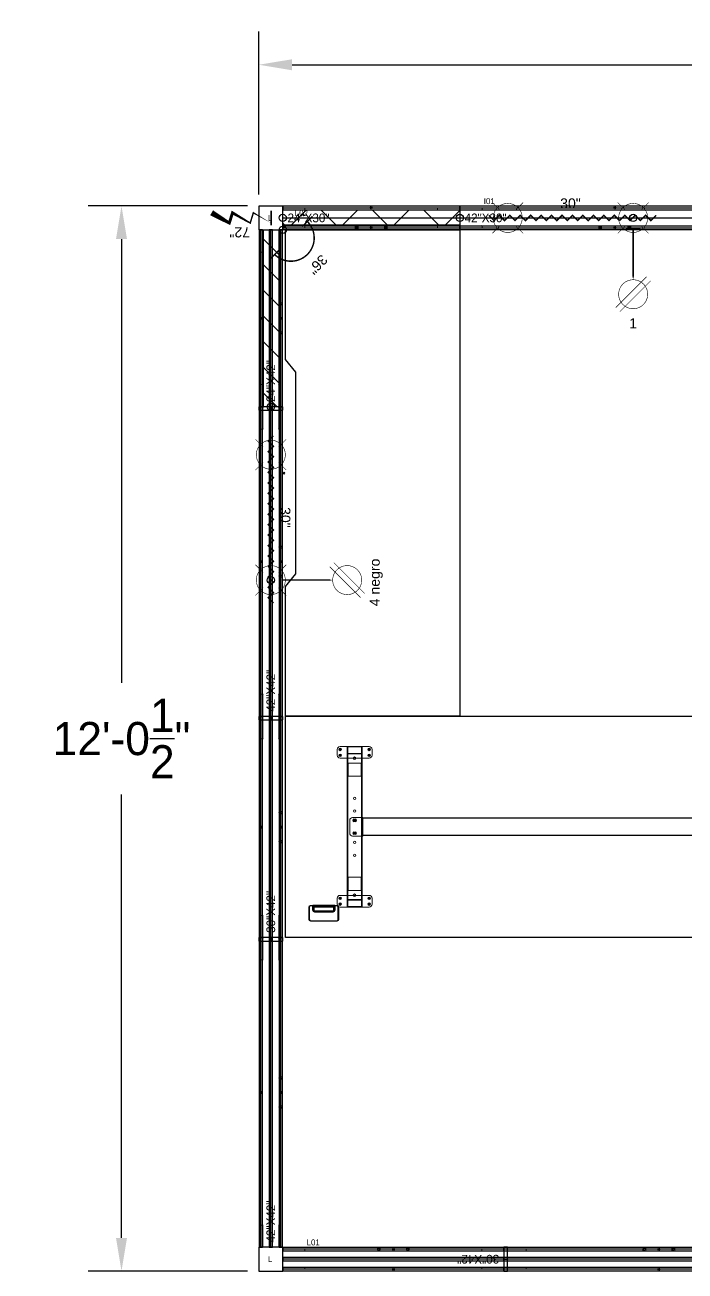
# Model space of a CAD drawing. Header units: inches. Extents: x 126 to 13186, y 9 to 361.
# Drawn here: x 3436.6 to 3526.1, y 39.4 to 208.5 of the extents above; entities that cross this region are included whole.
import ezdxf
from ezdxf.enums import TextEntityAlignment as Align

# ---------------------------------------------------------------- set-up
doc = ezdxf.new("R2010")
doc.units = ezdxf.units.IN
doc.header["$MEASUREMENT"] = 0
for name, color, linetype in [('DD2D', 7, 'Continuous'), ('DD2D_Geometry', 7, 'Continuous'), ('ELECTRI', 7, 'Continuous'), ('ENFASIS NEW', 7, 'Continuous'), ('Id Unión', 7, 'Continuous'), ('PV-26D', 7, 'Continuous'), ('TEXT HARNESS', 7, 'Continuous')]:
    doc.layers.add(name, color=color, linetype=linetype)
doc.styles.add('ARIAL', font='arial.ttf')
doc.styles.get("Standard").update_dxf_attribs({"font": 'stylu.ttf'})
doc.dimstyles.get("Standard").update_dxf_attribs({"dimscale": 25, "dimtxt": 0.18, "dimasz": 0.18, "dimexe": 0.18, "dimexo": 0.0625, "dimgap": 0.09, "dimtad": 0, "dimtih": 1, "dimtoh": 1, "dimzin": 0, "dimdsep": 46, "dimlunit": 4, "dimtxsty": 'Standard', "dimcen": 0.09, "dimadec": 0, "dimazin": 0, "dimtfac": 1, "dimtofl": 0, "dimtmove": 0, "dimatfit": 3, "dimfxl": 1, "dimtolj": 1, "dimtzin": 0, "dimarcsym": 0})

# ---------------------------------------------------------------- blocks, each defined once
blk = doc.blocks.new('DD40102466AB')
at = {"color": 1}
for p, q in [((0.0035, -0.0035), (-0.0035, 0.0035)), ((0.0035, 0.0035), (-0.0035, -0.0035))]:
    blk.add_line(p, q, dxfattribs=at)
blk.add_lwpolyline([(-0.3472, -0.0417), (0.3472, -0.0417), (0.391, -0.0067), (0.838, -0.0067), (0.838, -0.6067), (-0.838, -0.6067), (-0.838, -0.0067), (-0.391, -0.0067)], close=True)
blk.add_point((0, 0))
blk.add_point((0, 0))
blk.add_point((0, 0), dxfattribs=at)
blk = doc.blocks.new('DD40102442AB')
at = {"color": 1}
for p, q in [((0.0035, -0.0035), (-0.0035, 0.0035)), ((0.0035, 0.0035), (-0.0035, -0.0035))]:
    blk.add_line(p, q, dxfattribs=at)
blk.add_point((0, 0))
blk.add_point((0, 0))
blk.add_point((0, 0), dxfattribs=at)
blk = doc.blocks.new('DD40123072AB')
for p, q in [((-0.915, -0.7687), (-0.915, -0.0067)), ((-0.915, -0.0067), (0.915, -0.0067)), ((0.915, -0.0067), (0.915, -0.7687)), ((0.915, -0.7687), (-0.915, -0.7687))]:
    blk.add_line(p, q)
at = {"layer": 'PV-26D'}
for p, q in [((-0.8345, -0.0687), (-0.8345, -0.1107)), ((-0.8335, -0.0687), (-0.8345, -0.0687)), ((-0.8335, -0.1107), (-0.8335, -0.0687)), ((-0.7385, -0.0627), (-0.8285, -0.0627)), ((-0.8285, -0.0637), (-0.8285, -0.0627)), ((-0.8285, -0.0637), (-0.7385, -0.0637)), ((-0.7385, -0.0637), (-0.7385, -0.0627)), ((-0.7335, -0.0687), (-0.7335, -0.1107)), ((-0.7335, -0.0687), (-0.7325, -0.0687)), ((-0.7325, -0.1107), (-0.7325, -0.0687)), ((0.7325, -0.1107), (0.7325, -0.0687)), ((0.7335, -0.0687), (0.7325, -0.0687)), ((0.7335, -0.0687), (0.7335, -0.1107)), ((0.7385, -0.0627), (0.8285, -0.0627)), ((0.7385, -0.0637), (0.7385, -0.0627)), ((0.8285, -0.0637), (0.7385, -0.0637)), ((0.8285, -0.0637), (0.8285, -0.0627)), ((0.8335, -0.1107), (0.8335, -0.0687)), ((0.8335, -0.0687), (0.8345, -0.0687)), ((0.8345, -0.0687), (0.8345, -0.1107)), ((-0.8335, -0.1107), (-0.8345, -0.1107)), ((-0.8212, -0.1157), (-0.8285, -0.1157)), ((-0.8285, -0.1157), (-0.8285, -0.1167)), ((-0.8285, -0.1167), (-0.8175, -0.1167)), ((-0.8212, -0.1009), (-0.8212, -0.1157)), ((-0.8212, -0.1009), (-0.8175, -0.1009)), ((-0.8175, -0.1167), (-0.8175, -0.1009)), ((-0.7495, -0.1117), (-0.8175, -0.1117)), ((-0.7495, -0.1119), (-0.8175, -0.1119)), ((-0.8175, -0.1124), (-0.7495, -0.1124)), ((-0.7495, -0.1161), (-0.8175, -0.1161)), ((-0.8175, -0.1166), (-0.7495, -0.1166)), ((-0.7495, -0.1167), (-0.8175, -0.1167)), ((-0.7527, -0.094), (-0.8143, -0.094)), ((-0.8143, -0.094), (-0.8143, -0.0977)), ((-0.8143, -0.0977), (-0.7527, -0.0977)), ((-0.7527, -0.094), (-0.7527, -0.0977)), ((-0.7495, -0.1009), (-0.7495, -0.1167)), ((-0.7458, -0.1009), (-0.7495, -0.1009)), ((-0.7495, -0.1167), (-0.7385, -0.1167)), ((-0.7458, -0.1157), (-0.7458, -0.1009)), ((-0.7385, -0.1157), (-0.7458, -0.1157)), ((-0.7385, -0.1157), (-0.7385, -0.1167)), ((-0.7335, -0.1107), (-0.7325, -0.1107)), ((0.7335, -0.1107), (0.7325, -0.1107)), ((0.7385, -0.1157), (0.7458, -0.1157)), ((0.7385, -0.1157), (0.7385, -0.1167)), ((0.7495, -0.1167), (0.7385, -0.1167)), ((0.7458, -0.1157), (0.7458, -0.1009)), ((0.7458, -0.1009), (0.7495, -0.1009)), ((0.7495, -0.1009), (0.7495, -0.1167)), ((0.7495, -0.1117), (0.8175, -0.1117)), ((0.7495, -0.1119), (0.8175, -0.1119)), ((0.8175, -0.1124), (0.7495, -0.1124)), ((0.7495, -0.1161), (0.8175, -0.1161)), ((0.8175, -0.1166), (0.7495, -0.1166)), ((0.7495, -0.1167), (0.8175, -0.1167)), ((0.7527, -0.094), (0.8143, -0.094)), ((0.7527, -0.094), (0.7527, -0.0977)), ((0.8143, -0.0977), (0.7527, -0.0977)), ((0.8143, -0.094), (0.8143, -0.0977)), ((0.8175, -0.1167), (0.8175, -0.1009)), ((0.8212, -0.1009), (0.8175, -0.1009)), ((0.8285, -0.1167), (0.8175, -0.1167)), ((0.8212, -0.1009), (0.8212, -0.1157)), ((0.8212, -0.1157), (0.8285, -0.1157)), ((0.8285, -0.1157), (0.8285, -0.1167)), ((0.8335, -0.1107), (0.8345, -0.1107))]:
    blk.add_line(p, q, dxfattribs=at)
at = {"layer": 'PV-26D', "extrusion": (0, 0, -1)}
for centre, radius, start, end in [((0.8285, -0.0687), 0.006, 0, 90), ((0.7385, -0.0687), 0.006, 90, 180), ((-0.7385, -0.0687), 0.006, 0, 90), ((-0.8285, -0.0687), 0.006, 90, 180), ((0.8285, -0.1107), 0.006, 270, 0), ((0.8143, -0.1009), 0.00691, 0, 90), ((0.7527, -0.1009), 0.00691, 90, 180), ((0.7385, -0.1107), 0.006, 180, 270), ((-0.7385, -0.1107), 0.006, 270, 0), ((-0.7527, -0.1009), 0.00691, 0, 90), ((-0.8143, -0.1009), 0.00691, 90, 180), ((-0.8285, -0.1107), 0.006, 180, 270)]:
    blk.add_arc(centre, radius, start, end, dxfattribs=at)
at = {"layer": 'PV-26D'}
for centre, radius, start, end in [((-0.8285, -0.0687), 0.005, 90, 180), ((-0.7385, -0.0687), 0.005, 0, 90), ((0.7385, -0.0687), 0.005, 90, 180), ((0.8285, -0.0687), 0.005, 0, 90), ((-0.8285, -0.1107), 0.005, 180, 270), ((-0.8143, -0.1009), 0.00318, 90, 180), ((-0.7527, -0.1009), 0.00318, 0, 90), ((-0.7385, -0.1107), 0.005, 270, 0), ((0.7385, -0.1107), 0.005, 180, 270), ((0.7527, -0.1009), 0.00318, 90, 180), ((0.8143, -0.1009), 0.00318, 0, 90), ((0.8285, -0.1107), 0.005, 270, 0)]:
    blk.add_arc(centre, radius, start, end, dxfattribs=at)
for points in [[(-0.8175, -0.1167), (-0.8197, -0.1167), (-0.8212, -0.1163), (-0.8212, -0.1157)], [(-0.7458, -0.1157), (-0.7458, -0.1163), (-0.7473, -0.1167), (-0.7495, -0.1167)], [(0.7458, -0.1157), (0.7458, -0.1163), (0.7473, -0.1167), (0.7495, -0.1167)], [(0.8175, -0.1167), (0.8197, -0.1167), (0.8212, -0.1163), (0.8212, -0.1157)]]:
    blk.add_rational_spline(points, [1, 0.804737854124, 0.804737854124, 1], degree=3, dxfattribs=at)
blk = doc.blocks.new('DD305172S')
at = {"color": 0, "linetype": 'Continuous', "lineweight": 0}
for p, q in [((-0.06, 0.0305), (-0.0573, 0.0305)), ((-0.06, -0.0305), (-0.06, 0.0305)), ((-0.0573, 0.0305), (0.038, 0.0305)), ((-0.0573, 0.0305), (-0.0573, -0.0305)), ((-0.0475, 0.007), (-0.0405, 0.007)), ((-0.0475, 0.004), (-0.0475, 0.007)), ((-0.0405, 0.004), (-0.0475, 0.004)), ((-0.0405, 0.007), (-0.0405, 0.004)), ((0.038, 0.025), (-0.01, 0.025)), ((-0.01, -0.025), (-0.01, 0.025)), ((0.038, 0.0305), (0.042, 0.0305)), ((0.0393, 0.025), (0.038, 0.025)), ((0.042, 0.025), (0.0393, 0.025)), ((0.042, 0.0112), (0.042, 0.0305)), ((0.042, 0.0096), (0.042, 0.0112)), ((0.042, -0.0096), (0.042, 0.0096)), ((1.49, 0.0308), (1.49, 0.032)), ((1.4935, 0.032), (1.49, 0.032)), ((1.49, 0.0112), (1.49, 0.0308)), ((1.49, 0.0096), (1.49, 0.0112)), ((1.49, -0.0096), (1.49, 0.0096)), ((1.4927, -0.032), (1.4927, 0.032)), ((1.525, 0.032), (1.4935, 0.032)), ((1.5204, 0.026), (1.5157, 0.026)), ((1.5157, 0.018), (1.5204, 0.018)), ((1.535, -0.022), (1.535, 0.022)), ((-0.0573, -0.0305), (-0.06, -0.0305)), ((-0.0573, -0.0305), (0.038, -0.0305)), ((-0.0475, -0.004), (-0.0475, -0.007)), ((-0.0475, -0.004), (-0.0405, -0.004)), ((-0.0405, -0.007), (-0.0475, -0.007)), ((-0.0405, -0.007), (-0.0405, -0.004)), ((-0.01, -0.025), (0.038, -0.025)), ((0.038, -0.025), (0.0393, -0.025)), ((0.038, -0.0305), (0.042, -0.0305)), ((0.0393, -0.025), (0.042, -0.025)), ((0.042, -0.0112), (0.042, -0.0096)), ((0.042, -0.0305), (0.042, -0.0112)), ((1.49, -0.0112), (1.49, -0.0096)), ((1.49, -0.0308), (1.49, -0.0112)), ((1.49, -0.032), (1.49, -0.0308)), ((1.4935, -0.032), (1.49, -0.032)), ((1.525, -0.032), (1.4935, -0.032)), ((1.5204, -0.018), (1.5157, -0.018)), ((1.5157, -0.026), (1.5204, -0.026))]:
    blk.add_line(p, q, dxfattribs=at)
at = {"color": 1}
for p, q in [((-0.0049, -0.0049), (0.0049, 0.0049)), ((0.0049, -0.0049), (-0.0049, 0.0049)), ((1.5131, 0.0171), (1.523, 0.0269)), ((1.523, 0.0171), (1.5131, 0.0269)), ((1.5131, -0.0269), (1.523, -0.0171)), ((1.523, -0.0269), (1.5131, -0.0171))]:
    blk.add_line(p, q, dxfattribs=at)
blk.add_lwpolyline([(1.49, -0.0305), (0.042, -0.0305), (0.042, 0.0305), (1.49, 0.0305)], close=True)
at = {"color": 0, "linetype": 'Continuous', "lineweight": 0}
for centre, radius, start, end in [((-0.0475, 0), 0.00697, 90, 270), ((-0.0475, 0), 0.00397, 90, 270), ((-0.0405, 0), 0.00697, 270, 90), ((-0.0405, 0), 0.00397, 270, 90), ((0, 0), 0.00697, 90, 270), ((0, 0), 0.00397, 90, 270), ((0, 0), 0.00255, 90, 270), ((0, 0), 0.00697, 270, 90), ((0, 0), 0.00397, 270, 90), ((0, 0), 0.00255, 270, 90), ((1.5157, 0.022), 0.00397, 90, 270), ((1.5181, 0.022), 0.00255, 90, 270), ((1.5181, 0.022), 0.00255, 270, 90), ((1.5204, 0.022), 0.00397, 270, 90), ((1.525, 0.022), 0.01, 0, 90), ((1.5157, -0.022), 0.00397, 90, 270), ((1.5181, -0.022), 0.00255, 90, 270), ((1.5181, -0.022), 0.00255, 270, 90), ((1.5204, -0.022), 0.00397, 270, 90), ((1.525, -0.022), 0.01, 270, 0)]:
    blk.add_arc(centre, radius, start, end, dxfattribs=at)
for p in [(0, 0), (1.5181, 0.022), (1.5181, -0.022)]:
    blk.add_point(p)
blk = doc.blocks.new('A$C346468CF')
at = {"color": 0, "linetype": 'Continuous', "lineweight": 0}
for p, q in [((-0.3512, 0.1729), (-0.3512, 0.0729)), ((-0.3212, 0.1829), (-0.3412, 0.1829)), ((-0.3112, 0.0729), (-0.3112, 0.1729)), ((0.1618, 0.1729), (0.1618, 0.0729)), ((0.1918, 0.1829), (0.1718, 0.1829)), ((0.2018, 0.0729), (0.2018, 0.1729)), ((-0.3497, 0.1464), (-0.3497, 0.0994)), ((-0.3277, 0.1483), (-0.3493, 0.1483)), ((-0.3277, 0.1467), (-0.3493, 0.1467)), ((-0.3273, 0.0994), (-0.3273, 0.1464)), ((-0.3258, 0.1483), (-0.3112, 0.1483)), ((-0.3258, 0.1464), (-0.3258, 0.1483)), ((-0.3258, 0.1467), (0.1764, 0.1467)), ((-0.3258, 0.0994), (-0.3258, 0.1464)), ((-0.3258, 0.0994), (-0.3258, 0.1464)), ((-0.3112, 0.1483), (0.1618, 0.1483)), ((-0.2937, 0.1454), (-0.2937, 0.1004)), ((-0.2487, 0.1454), (-0.2937, 0.1454)), ((-0.2487, 0.1004), (-0.2487, 0.1454)), ((0.0993, 0.1454), (0.0993, 0.1004)), ((0.1443, 0.1454), (0.0993, 0.1454)), ((0.1443, 0.1004), (0.1443, 0.1454)), ((0.1618, 0.1483), (0.1764, 0.1483)), ((0.1764, 0.1464), (0.1764, 0.1483)), ((0.1764, 0.1464), (0.1764, 0.0994)), ((0.1764, 0.0994), (0.1764, 0.1464)), ((0.1779, 0.1464), (0.1779, 0.0994)), ((0.1999, 0.1483), (0.1783, 0.1483)), ((0.1999, 0.1467), (0.1783, 0.1467)), ((0.2003, 0.0994), (0.2003, 0.1464)), ((-0.3493, 0.099), (-0.3277, 0.099)), ((-0.3493, 0.0975), (-0.3277, 0.0975)), ((-0.3258, 0.0975), (-0.3258, 0.0994)), ((-0.3258, 0.099), (0.1764, 0.099)), ((-0.3258, 0.0975), (-0.3112, 0.0975)), ((-0.3112, 0.0975), (0.1618, 0.0975)), ((-0.2937, 0.1004), (-0.2487, 0.1004)), ((0.0993, 0.1004), (0.1443, 0.1004)), ((0.1618, 0.0975), (0.1764, 0.0975)), ((0.1764, 0.0975), (0.1764, 0.0994)), ((0.1783, 0.099), (0.1999, 0.099)), ((0.1783, 0.0975), (0.1999, 0.0975)), ((-0.3412, 0.0629), (-0.3212, 0.0629)), ((0.1718, 0.0629), (0.1918, 0.0629))]:
    blk.add_line(p, q, dxfattribs=at)
for centre, radius, start, end in [((-0.3412, 0.1729), 0.01, 90, 180), ((-0.3412, 0.1729), 0.00422, 0, 180), ((-0.3412, 0.1729), 0.00422, 180, 0), ((-0.3412, 0.1729), 0.00246, 0, 180), ((-0.3412, 0.1729), 0.00246, 180, 0), ((-0.3212, 0.1729), 0.00422, 0, 180), ((-0.3212, 0.1729), 0.00422, 180, 0), ((-0.3212, 0.1729), 0.00246, 0, 180), ((-0.3212, 0.1729), 0.00246, 180, 0), ((-0.3212, 0.1729), 0.01, 0, 90), ((0.1718, 0.1729), 0.01, 90, 180), ((0.1718, 0.1729), 0.00422, 0, 180), ((0.1718, 0.1729), 0.00422, 180, 0), ((0.1718, 0.1729), 0.00246, 0, 180), ((0.1718, 0.1729), 0.00246, 180, 0), ((0.1918, 0.1729), 0.00422, 0, 180), ((0.1918, 0.1729), 0.00422, 180, 0), ((0.1918, 0.1729), 0.00246, 0, 180), ((0.1918, 0.1729), 0.00246, 180, 0), ((0.1918, 0.1729), 0.01, 0, 90), ((-0.3493, 0.1464), 0.0019, 90, 180), ((-0.3493, 0.1464), 0.00038, 90, 180), ((-0.3277, 0.1464), 0.0019, 0, 90), ((-0.3277, 0.1464), 0.00038, 0, 90), ((0.1783, 0.1464), 0.0019, 90, 180), ((0.1783, 0.1464), 0.00038, 90, 180), ((0.1999, 0.1464), 0.0019, 0, 90), ((0.1999, 0.1464), 0.00038, 0, 90), ((-0.3493, 0.0994), 0.0019, 180, 270), ((-0.3493, 0.0994), 0.00038, 180, 270), ((-0.3277, 0.0994), 0.00038, 270, 360), ((-0.3277, 0.0994), 0.0019, 270, 0), ((-0.3108, 0.1229), 0.0045, 90, 270), ((-0.3108, 0.1229), 0.0045, 270, 90), ((-0.1727, 0.1229), 0.00397, 90, 270), ((-0.1727, 0.1229), 0.00397, 270, 90), ((-0.1287, 0.1229), 0.00397, 90, 270), ((-0.1287, 0.1229), 0.00397, 270, 90), ((-0.0967, 0.1229), 0.00397, 90, 270), ((-0.0967, 0.1229), 0.00397, 270, 90), ((-0.0527, 0.1229), 0.00397, 90, 270), ((-0.0527, 0.1229), 0.00397, 270, 90), ((-0.0207, 0.1229), 0.00397, 90, 270), ((-0.0207, 0.1229), 0.00397, 270, 90), ((0.0233, 0.1229), 0.00397, 90, 270), ((0.0233, 0.1229), 0.00397, 270, 90), ((0.1614, 0.1229), 0.0045, 90, 270), ((0.1614, 0.1229), 0.0045, 270, 90), ((0.1783, 0.0994), 0.0019, 180, 270), ((0.1783, 0.0994), 0.00038, 180, 270), ((0.1999, 0.0994), 0.00038, 270, 360), ((0.1999, 0.0994), 0.0019, 270, 0), ((-0.3412, 0.0729), 0.01, 180, 270), ((-0.3412, 0.0729), 0.00422, 0, 180), ((-0.3412, 0.0729), 0.00422, 180, 0), ((-0.3412, 0.0729), 0.00246, 0, 180), ((-0.3412, 0.0729), 0.00246, 180, 0), ((-0.3212, 0.0729), 0.00422, 0, 180), ((-0.3212, 0.0729), 0.00422, 180, 0), ((-0.3212, 0.0729), 0.00246, 0, 180), ((-0.3212, 0.0729), 0.00246, 180, 0), ((-0.3212, 0.0729), 0.01, 270, 0), ((0.1718, 0.0729), 0.01, 180, 270), ((0.1718, 0.0729), 0.00422, 0, 180), ((0.1718, 0.0729), 0.00422, 180, 0), ((0.1718, 0.0729), 0.00246, 0, 180), ((0.1718, 0.0729), 0.00246, 180, 0), ((0.1918, 0.0729), 0.00422, 0, 180), ((0.1918, 0.0729), 0.00422, 180, 0), ((0.1918, 0.0729), 0.00246, 0, 180), ((0.1918, 0.0729), 0.00246, 180, 0), ((0.1918, 0.0729), 0.01, 270, 0)]:
    blk.add_arc(centre, radius, start, end, dxfattribs=at)
blk = doc.blocks.new('DD300530S')
blk.add_blockref('A$C346468CF', (0.0747, -0.1229))
blk = doc.blocks.new('829030')
at = {"color": 1, "const_width": 0.002}
for points in [[(0.1385, 0.0265), (0.112, 0.053)], [(0.1915, 0.0265), (0.218, 0.053)], [(0.5705, 0.0265), (0.544, 0.053)], [(0.6235, 0.0265), (0.65, 0.053)], [(0.1385, -0.0265), (0.112, -0.053)], [(0.1915, -0.0265), (0.218, -0.053)], [(0.5705, -0.0265), (0.544, -0.053)], [(0.6235, -0.0265), (0.65, -0.053)]]:
    blk.add_lwpolyline(points, dxfattribs=at)
for points in [[(0.165, -0.05, -1), (0.165, 0.05, -1)], [(0.597, -0.05, 1), (0.597, 0.05, 1)]]:
    blk.add_lwpolyline(points, format="xyb", close=True, dxfattribs=at)
at = {"color": 1}
for points in [[(0.1, 0.009, 0.005, 0.005, 0), (0.118, -0.009, 0.005, 0.005, 0), (0.136, 0.009, 0.005, 0.005, 0), (0.154, -0.009, 0.005, 0.005, 0), (0.172, 0.009, 0.005, 0.005, 0), (0.19, -0.009, 0.005, 0.005, 0), (0.208, 0.009, 0.005, 0.005, 0), (0.226, -0.009, 0.005, 0.005, 0), (0.244, 0.009, 0.005, 0.005, 0), (0.262, -0.009, 0.005, 0.005, 0), (0.28, 0.009, 0.005, 0.005, 0), (0.298, -0.009, 0.005, 0.005, 0), (0.316, 0.009, 0.005, 0.005, 0), (0.334, -0.009, 0.005, 0.005, 0), (0.352, 0.009, 0.005, 0.005, 0), (0.37, -0.009, 0.005, 0.005, 0), (0.388, 0.009, 0.005, 0.005, 0), (0.406, -0.009, 0.005, 0.005, 0), (0.424, 0.009, 0.005, 0.005, 0), (0.442, -0.009, 0.005, 0.005, 0), (0.46, 0.009, 0.005, 0.005, 0), (0.478, -0.009, 0.005, 0.005, 0), (0.496, 0.009, 0.005, 0.005, 0), (0.514, -0.009, 0.005, 0.005, 0), (0.532, 0.009, 0.005, 0.005, 0), (0.55, -0.009, 0, 0, 0)], [(0.676, 0.009, 0.005, 0.005, 0), (0.658, -0.009, 0.005, 0.005, 0), (0.64, 0.009, 0.005, 0.005, 0), (0.622, -0.009, 0.005, 0.005, 0), (0.604, 0.009, 0.005, 0.005, 0), (0.586, -0.009, 0.005, 0.005, 0), (0.568, 0.009, 0.005, 0.005, 0), (0.55, -0.009, 0, 0, 0)]]:
    blk.add_lwpolyline(points, format="xyseb", dxfattribs=at)
blk.add_circle((0, 0), 0.0125, dxfattribs=at)
blk.add_point((0, 0), dxfattribs=at)
at = {"layer": 'TEXT HARNESS', "color": 1, "style": 'ARIAL'}
blk.add_text('30"', height=0.03469, dxfattribs=at).set_placement((0.381, 0.05), align=Align.MIDDLE)
blk = doc.blocks.new('8065E4C')
at = {"color": 1, "const_width": 0.005}
blk.add_lwpolyline([(0.025, -0.04), (-0.025, -0.04)], dxfattribs=at)
at = {"color": 1}
for points in [[(0, -0.04, 0.005, 0.005, 0), (0, -0.165, 0.025, 0, 0), (0, -0.2114, 0, 0, 0)], [(-0.0601, -0.309, 0.002, 0.002, 0), (0.046, -0.2029, 0.002, 0.002, 0)], [(-0.046, -0.3231, 0.002, 0.002, 0), (0.0601, -0.217, 0.002, 0.002, 0)]]:
    blk.add_lwpolyline(points, format="xyseb", dxfattribs=at)
at = {"color": 1, "const_width": 0.002}
blk.add_lwpolyline([(-0.05, -0.263, -1), (0.05, -0.263, -1)], format="xyb", close=True, dxfattribs=at)
at = {"color": 1}
blk.add_circle((0, 0), 0.0125, dxfattribs=at)
blk.add_point((0, 0), dxfattribs=at)
at = {"layer": 'TEXT HARNESS', "color": 1, "style": 'ARIAL'}
blk.add_text('4 negro', height=0.03469, dxfattribs=at).set_placement((-0.0081, -0.363), align=Align.MIDDLE)
blk = doc.blocks.new('8065E1C')
at = {"color": 1, "const_width": 0.005}
blk.add_lwpolyline([(0.025, -0.04), (-0.025, -0.04)], dxfattribs=at)
at = {"color": 1}
for points in [[(0, -0.04, 0.005, 0.005, 0), (0, -0.165, 0.025, 0, 0), (0, -0.2114, 0, 0, 0)], [(-0.0601, -0.309, 0.002, 0.002, 0), (0.046, -0.2029, 0.002, 0.002, 0)], [(-0.046, -0.3231, 0.002, 0.002, 0), (0.0601, -0.217, 0.002, 0.002, 0)]]:
    blk.add_lwpolyline(points, format="xyseb", dxfattribs=at)
at = {"color": 1, "const_width": 0.002}
blk.add_lwpolyline([(-0.05, -0.263, -1), (0.05, -0.263, -1)], format="xyb", close=True, dxfattribs=at)
at = {"color": 1}
blk.add_circle((0, 0), 0.0125, dxfattribs=at)
blk.add_point((0, 0), dxfattribs=at)
at = {"layer": 'TEXT HARNESS', "color": 1, "style": 'ARIAL'}
blk.add_text('1', height=0.0347, dxfattribs=at).set_placement((0, -0.363), align=Align.MIDDLE)
blk = doc.blocks.new('*X60')
at = {"color": 0}
for p, q in [((8.0699, 4.5343), (8.1208, 4.5852)), ((8.1957, 4.5322), (8.1427, 4.5852)), ((8.2445, 4.5322), (8.2975, 4.5852)), ((8.3725, 4.5322), (8.3195, 4.5852)), ((8.4213, 4.5322), (8.4743, 4.5852)), ((8.5492, 4.5322), (8.4962, 4.5852)), ((8.5981, 4.5322), (8.6511, 4.5852)), ((8.6803, 4.578), (8.673, 4.5852))]:
    blk.add_line(p, q, dxfattribs=at)
blk = doc.blocks.new('808624')
at = {"color": 5}
for p, q in [((-0.6104, 0), (0, 0)), ((-0.6104, -0.053), (-0.6104, 0)), ((0, 0), (0, -0.053)), ((0, -0.053), (-0.6104, -0.053))]:
    blk.add_line(p, q, dxfattribs=at)
blk.add_blockref('*X60', (-8.6803, -4.5852), dxfattribs=at)
blk = doc.blocks.new('*X45')
at = {"color": 0}
for p, q in [((45.2092, -47.6869), (45.2569, -47.6392)), ((45.2923, -47.6922), (45.3453, -47.6392)), ((45.3807, -47.6922), (45.4337, -47.6392)), ((45.4691, -47.6922), (45.5221, -47.6392)), ((45.5575, -47.6922), (45.6105, -47.6392)), ((45.6459, -47.6922), (45.6989, -47.6392)), ((45.7343, -47.6922), (45.7873, -47.6392))]:
    blk.add_line(p, q, dxfattribs=at)
blk = doc.blocks.new('806224')
at = {"color": 1}
for p, q in [((-0.6104, 0), (0, 0)), ((-0.6104, -0.053), (-0.6104, 0)), ((0, 0), (0, -0.053)), ((0, -0.053), (-0.6104, -0.053))]:
    blk.add_line(p, q, dxfattribs=at)
blk.add_blockref('*X45', (-45.8197, 47.6392), dxfattribs=at)
blk = doc.blocks.new('818072')
at = {"color": 1}
blk.add_lwpolyline([(0.04, 0.0177, 0, 0.005, 0), (0.1012, -0.0177, 0.005, 0.005, 0), (0.112, 0.0177, 0.005, 0.01, 0), (0.173, -0.0176, 0.01, 0.01, 0), (0.184, 0.0177, 0.01, 0.02, 0), (0.245, -0.0176, 0.02, 0.02, 0)], format="xyseb", dxfattribs=at)
at = {"color": 1, "const_width": 0.005}
blk.add_lwpolyline([(0.04, 0.025), (0.04, -0.025)], dxfattribs=at)
at = {"color": 1}
blk.add_circle((0, 0), 0.0125, dxfattribs=at)
blk.add_point((0, 0), dxfattribs=at)
at = {"layer": 'TEXT HARNESS', "color": 1, "style": 'ARIAL'}
blk.add_text('72"', height=0.03469, dxfattribs=at).set_placement((0.148, 0.05), align=Align.MIDDLE)
blk = doc.blocks.new('817736')
at = {"color": 3, "const_width": 0.005}
blk.add_lwpolyline([(0.08, 0.04, 1), (-0.08, 0.04)], format="xyb", dxfattribs=at)
for points in [[(-0.055, 0.04), (-0.105, 0.04)], [(0.055, 0.04), (0.105, 0.04)]]:
    blk.add_lwpolyline(points, dxfattribs=at)
at = {"color": 3}
blk.add_circle((0, 0), 0.0125, dxfattribs=at)
blk.add_point((0, 0), dxfattribs=at)
at = {"layer": 'TEXT HARNESS', "color": 3, "style": 'ARIAL'}
blk.add_text('36"', height=0.03469, dxfattribs=at).set_placement((0, 0.17), align=Align.MIDDLE)
blk = doc.blocks.new('DD101042422D')
at = {"color": 1, "linetype": 'Continuous', "lineweight": 0}
for p, q in [((0, -0.0255), (0, 0.0255)), ((0.0017, 0.0275), (0.0218, 0.0275)), ((0.002, 0.0275), (0.0215, 0.0275)), ((0.0747, 0.0275), (0.0215, 0.0275)), ((0.0747, 0.0275), (0.075, 0.0275)), ((0.0765, 0.026), (0.0765, 0.0343)), ((0.9905, 0.0343), (0.0765, 0.0343)), ((0.9905, 0.0343), (0.9905, 0.026)), ((0.9923, 0.0275), (0.992, 0.0275)), ((0.9923, 0.0275), (1.0455, 0.0275)), ((1.0653, 0.0275), (1.0452, 0.0275)), ((1.065, 0.0275), (1.0455, 0.0275)), ((1.067, -0.0255), (1.067, 0.0255)), ((0.025, -0.0275), (0.002, -0.0275)), ((0.025, -0.0275), (0.0747, -0.0275)), ((0.0747, -0.0275), (0.075, -0.0275)), ((0.0765, -0.0343), (0.0765, -0.026)), ((0.9905, -0.0343), (0.0765, -0.0343)), ((0.9905, -0.026), (0.9905, -0.0343)), ((0.9923, -0.0275), (0.992, -0.0275)), ((1.042, -0.0275), (0.9923, -0.0275)), ((1.042, -0.0275), (1.065, -0.0275))]:
    blk.add_line(p, q, dxfattribs=at)
at = {"color": 1}
for p, q in [((0.53, 0.0379), (0.537, 0.0308)), ((0.53, 0.0308), (0.537, 0.0379)), ((0.53, -0.0379), (0.537, -0.0308)), ((0.53, -0.0308), (0.537, -0.0379))]:
    blk.add_line(p, q, dxfattribs=at)
for centre in [(0.4835, -0.0343), (0.5835, -0.0343)]:
    blk.add_circle(centre, 0.005, dxfattribs=at)
at = {"color": 1, "linetype": 'Continuous', "lineweight": 0}
for centre, radius, start, end in [((0.002, 0.0255), 0.00203, 90, 180), ((0.075, 0.026), 0.00151, 10.021, 90), ((0.075, 0.026), 0.00151, 0, 10.021), ((0.992, 0.026), 0.00151, 90, 169.979), ((0.992, 0.026), 0.00151, 169.979, 180), ((0.992, 0.026), 0.00151, 169.979, 180), ((1.065, 0.0255), 0.00203, 0, 90), ((0.002, -0.0255), 0.00203, 180, 270), ((0.075, -0.026), 0.00151, 270, 349.979), ((0.075, -0.026), 0.00151, 349.979, 0), ((0.992, -0.026), 0.00151, 180, 190.021), ((0.992, -0.026), 0.00151, 180, 190.021), ((0.992, -0.026), 0.00151, 190.021, 270), ((1.065, -0.0255), 0.00203, 270, 0)]:
    blk.add_arc(centre, radius, start, end, dxfattribs=at)
at = {"color": 1}
for p in [(0.5335, 0.0343), (0.5335, -0.0343)]:
    blk.add_point(p, dxfattribs=at)
at = {"insert": (0.0165, 0.0151), "char_height": 0.03, "attachment_point": 1}
blk.add_mtext_dynamic_manual_height_columns('42"X42"', width=75.494015, gutter_width=12.5, heights=[0], dxfattribs=at)
blk = doc.blocks.new('SPACE_DD10104242')
blk.add_blockref('DD101042422D', (0, 0))
blk = doc.blocks.new('DD101030422D')
at = {"color": 1, "linetype": 'Continuous', "lineweight": 0}
for p, q in [((0, -0.0255), (0, 0.0255)), ((0.0017, 0.0275), (0.0218, 0.0275)), ((0.002, 0.0275), (0.0215, 0.0275)), ((0.0747, 0.0275), (0.0215, 0.0275)), ((0.0747, 0.0275), (0.075, 0.0275)), ((0.0765, 0.026), (0.0765, 0.0343)), ((0.6855, 0.0343), (0.0765, 0.0343)), ((0.6855, 0.0343), (0.6855, 0.026)), ((0.6873, 0.0275), (0.687, 0.0275)), ((0.6873, 0.0275), (0.7405, 0.0275)), ((0.7603, 0.0275), (0.7402, 0.0275)), ((0.76, 0.0275), (0.7405, 0.0275)), ((0.762, -0.0255), (0.762, 0.0255)), ((0.025, -0.0275), (0.002, -0.0275)), ((0.025, -0.0275), (0.0747, -0.0275)), ((0.0747, -0.0275), (0.075, -0.0275)), ((0.0765, -0.0343), (0.0765, -0.026)), ((0.6855, -0.0343), (0.0765, -0.0343)), ((0.6855, -0.026), (0.6855, -0.0343)), ((0.6873, -0.0275), (0.687, -0.0275)), ((0.737, -0.0275), (0.6873, -0.0275)), ((0.737, -0.0275), (0.76, -0.0275))]:
    blk.add_line(p, q, dxfattribs=at)
at = {"color": 1}
for p, q in [((0.3775, 0.0379), (0.3845, 0.0308)), ((0.3775, 0.0308), (0.3845, 0.0379)), ((0.3775, -0.0379), (0.3845, -0.0308)), ((0.3775, -0.0308), (0.3845, -0.0379))]:
    blk.add_line(p, q, dxfattribs=at)
for centre in [(0.331, -0.0343), (0.431, -0.0343)]:
    blk.add_circle(centre, 0.005, dxfattribs=at)
at = {"color": 1, "linetype": 'Continuous', "lineweight": 0}
for centre, radius, start, end in [((0.002, 0.0255), 0.00203, 90, 180), ((0.075, 0.026), 0.00151, 10.021, 90), ((0.075, 0.026), 0.00151, 0, 10.021), ((0.687, 0.026), 0.00151, 90, 169.979), ((0.687, 0.026), 0.00151, 169.979, 180), ((0.687, 0.026), 0.00151, 169.979, 180), ((0.76, 0.0255), 0.00203, 0, 90), ((0.002, -0.0255), 0.00203, 180, 270), ((0.075, -0.026), 0.00151, 270, 349.979), ((0.075, -0.026), 0.00151, 349.979, 0), ((0.687, -0.026), 0.00151, 180, 190.021), ((0.687, -0.026), 0.00151, 180, 190.021), ((0.687, -0.026), 0.00151, 190.021, 270), ((0.76, -0.0255), 0.00203, 270, 0)]:
    blk.add_arc(centre, radius, start, end, dxfattribs=at)
at = {"color": 1}
for p in [(0.381, 0.0343), (0.381, -0.0343)]:
    blk.add_point(p, dxfattribs=at)
at = {"insert": (0.0165, 0.0151), "char_height": 0.03, "attachment_point": 1}
blk.add_mtext_dynamic_manual_height_columns('30"X42"', width=75.494015, gutter_width=12.5, heights=[0], dxfattribs=at)
blk = doc.blocks.new('SPACE_DD10103042')
blk.add_blockref('DD101030422D', (0, 0))
blk = doc.blocks.new('DD101024422D')
at = {"color": 1, "linetype": 'Continuous', "lineweight": 0}
for p, q in [((0, -0.0255), (0, 0.0255)), ((0.0017, 0.0275), (0.0218, 0.0275)), ((0.002, 0.0275), (0.0215, 0.0275)), ((0.0747, 0.0275), (0.0215, 0.0275)), ((0.0747, 0.0275), (0.075, 0.0275)), ((0.0765, 0.026), (0.0765, 0.0343)), ((0.5335, 0.0343), (0.0765, 0.0343)), ((0.5335, 0.0343), (0.5335, 0.026)), ((0.5353, 0.0275), (0.535, 0.0275)), ((0.5353, 0.0275), (0.5885, 0.0275)), ((0.6083, 0.0275), (0.5882, 0.0275)), ((0.608, 0.0275), (0.5885, 0.0275)), ((0.61, -0.0255), (0.61, 0.0255)), ((0.025, -0.0275), (0.002, -0.0275)), ((0.025, -0.0275), (0.0747, -0.0275)), ((0.0747, -0.0275), (0.075, -0.0275)), ((0.0765, -0.0343), (0.0765, -0.026)), ((0.5335, -0.0343), (0.0765, -0.0343)), ((0.5335, -0.026), (0.5335, -0.0343)), ((0.5353, -0.0275), (0.535, -0.0275)), ((0.585, -0.0275), (0.5353, -0.0275)), ((0.585, -0.0275), (0.608, -0.0275))]:
    blk.add_line(p, q, dxfattribs=at)
at = {"color": 1}
for p, q in [((0.3015, 0.0379), (0.3085, 0.0308)), ((0.3015, 0.0308), (0.3085, 0.0379)), ((0.3015, -0.0379), (0.3085, -0.0308)), ((0.3015, -0.0308), (0.3085, -0.0379))]:
    blk.add_line(p, q, dxfattribs=at)
for centre in [(0.255, -0.0343), (0.355, -0.0343)]:
    blk.add_circle(centre, 0.005, dxfattribs=at)
at = {"color": 1, "linetype": 'Continuous', "lineweight": 0}
for centre, radius, start, end in [((0.002, 0.0255), 0.00203, 90, 180), ((0.075, 0.026), 0.00151, 10.021, 90), ((0.075, 0.026), 0.00151, 0, 10.021), ((0.535, 0.026), 0.00151, 90, 169.979), ((0.535, 0.026), 0.00151, 169.979, 180), ((0.535, 0.026), 0.00151, 169.979, 180), ((0.608, 0.0255), 0.00203, 0, 90), ((0.002, -0.0255), 0.00203, 180, 270), ((0.075, -0.026), 0.00151, 270, 349.979), ((0.075, -0.026), 0.00151, 349.979, 0), ((0.535, -0.026), 0.00151, 180, 190.021), ((0.535, -0.026), 0.00151, 180, 190.021), ((0.535, -0.026), 0.00151, 190.021, 270), ((0.608, -0.0255), 0.00203, 270, 0)]:
    blk.add_arc(centre, radius, start, end, dxfattribs=at)
at = {"color": 1}
for p in [(0.305, 0.0343), (0.305, -0.0343)]:
    blk.add_point(p, dxfattribs=at)
at = {"insert": (0.0165, 0.0151), "char_height": 0.03, "attachment_point": 1}
blk.add_mtext_dynamic_manual_height_columns('24"X42"', width=75.494015, gutter_width=12.5, heights=[0], dxfattribs=at)
blk = doc.blocks.new('SPACE_DD10102442')
blk.add_blockref('DD101024422D', (0, 0))
blk = doc.blocks.new('DD101024302D')
at = {"color": 6, "linetype": 'Continuous', "lineweight": 0}
for p, q in [((0, -0.0255), (0, 0.0255)), ((0.0017, 0.0275), (0.0218, 0.0275)), ((0.002, 0.0275), (0.0215, 0.0275)), ((0.0747, 0.0275), (0.0215, 0.0275)), ((0.0747, 0.0275), (0.075, 0.0275)), ((0.0765, 0.026), (0.0765, 0.0343)), ((0.5335, 0.0343), (0.0765, 0.0343)), ((0.5335, 0.0343), (0.5335, 0.026)), ((0.5353, 0.0275), (0.535, 0.0275)), ((0.5353, 0.0275), (0.5885, 0.0275)), ((0.6083, 0.0275), (0.5882, 0.0275)), ((0.608, 0.0275), (0.5885, 0.0275)), ((0.61, -0.0255), (0.61, 0.0255)), ((0.025, -0.0275), (0.002, -0.0275)), ((0.025, -0.0275), (0.0747, -0.0275)), ((0.0747, -0.0275), (0.075, -0.0275)), ((0.0765, -0.0343), (0.0765, -0.026)), ((0.5335, -0.0343), (0.0765, -0.0343)), ((0.5335, -0.026), (0.5335, -0.0343)), ((0.5353, -0.0275), (0.535, -0.0275)), ((0.585, -0.0275), (0.5353, -0.0275)), ((0.585, -0.0275), (0.608, -0.0275))]:
    blk.add_line(p, q, dxfattribs=at)
at = {"color": 6}
for p, q in [((0.3015, 0.0379), (0.3085, 0.0308)), ((0.3015, 0.0308), (0.3085, 0.0379)), ((0.3015, -0.0379), (0.3085, -0.0308)), ((0.3015, -0.0308), (0.3085, -0.0379))]:
    blk.add_line(p, q, dxfattribs=at)
for centre in [(0.255, -0.0343), (0.355, -0.0343)]:
    blk.add_circle(centre, 0.005, dxfattribs=at)
at = {"color": 6, "linetype": 'Continuous', "lineweight": 0}
for centre, radius, start, end in [((0.002, 0.0255), 0.00203, 90, 180), ((0.075, 0.026), 0.00151, 10.021, 90), ((0.075, 0.026), 0.00151, 0, 10.021), ((0.535, 0.026), 0.00151, 90, 169.979), ((0.535, 0.026), 0.00151, 169.979, 180), ((0.535, 0.026), 0.00151, 169.979, 180), ((0.608, 0.0255), 0.00203, 0, 90), ((0.002, -0.0255), 0.00203, 180, 270), ((0.075, -0.026), 0.00151, 270, 349.979), ((0.075, -0.026), 0.00151, 349.979, 0), ((0.535, -0.026), 0.00151, 180, 190.021), ((0.535, -0.026), 0.00151, 180, 190.021), ((0.535, -0.026), 0.00151, 190.021, 270), ((0.608, -0.0255), 0.00203, 270, 0)]:
    blk.add_arc(centre, radius, start, end, dxfattribs=at)
at = {"color": 6}
for p in [(0.305, 0.0343), (0.305, -0.0343)]:
    blk.add_point(p, dxfattribs=at)
at = {"insert": (0.0165, 0.0151), "char_height": 0.03, "attachment_point": 1}
blk.add_mtext_dynamic_manual_height_columns('24"X30"', width=75.494015, gutter_width=12.5, heights=[0], dxfattribs=at)
blk = doc.blocks.new('SPACE_DD10102430')
blk.add_blockref('DD101024302D', (0, 0))
blk = doc.blocks.new('DD101042302D')
at = {"color": 6, "linetype": 'Continuous', "lineweight": 0}
for p, q in [((0, -0.0255), (0, 0.0255)), ((0.0017, 0.0275), (0.0218, 0.0275)), ((0.002, 0.0275), (0.0215, 0.0275)), ((0.0747, 0.0275), (0.0215, 0.0275)), ((0.0747, 0.0275), (0.075, 0.0275)), ((0.0765, 0.026), (0.0765, 0.0343)), ((0.9905, 0.0343), (0.0765, 0.0343)), ((0.9905, 0.0343), (0.9905, 0.026)), ((0.9923, 0.0275), (0.992, 0.0275)), ((0.9923, 0.0275), (1.0455, 0.0275)), ((1.0653, 0.0275), (1.0452, 0.0275)), ((1.065, 0.0275), (1.0455, 0.0275)), ((1.067, -0.0255), (1.067, 0.0255)), ((0.025, -0.0275), (0.002, -0.0275)), ((0.025, -0.0275), (0.0747, -0.0275)), ((0.0747, -0.0275), (0.075, -0.0275)), ((0.0765, -0.0343), (0.0765, -0.026)), ((0.9905, -0.0343), (0.0765, -0.0343)), ((0.9905, -0.026), (0.9905, -0.0343)), ((0.9923, -0.0275), (0.992, -0.0275)), ((1.042, -0.0275), (0.9923, -0.0275)), ((1.042, -0.0275), (1.065, -0.0275))]:
    blk.add_line(p, q, dxfattribs=at)
at = {"color": 6}
for p, q in [((0.53, 0.0379), (0.537, 0.0308)), ((0.53, 0.0308), (0.537, 0.0379)), ((0.53, -0.0379), (0.537, -0.0308)), ((0.53, -0.0308), (0.537, -0.0379))]:
    blk.add_line(p, q, dxfattribs=at)
for centre in [(0.4835, -0.0343), (0.5835, -0.0343)]:
    blk.add_circle(centre, 0.005, dxfattribs=at)
at = {"color": 6, "linetype": 'Continuous', "lineweight": 0}
for centre, radius, start, end in [((0.002, 0.0255), 0.00203, 90, 180), ((0.075, 0.026), 0.00151, 10.021, 90), ((0.075, 0.026), 0.00151, 0, 10.021), ((0.992, 0.026), 0.00151, 90, 169.979), ((0.992, 0.026), 0.00151, 169.979, 180), ((0.992, 0.026), 0.00151, 169.979, 180), ((1.065, 0.0255), 0.00203, 0, 90), ((0.002, -0.0255), 0.00203, 180, 270), ((0.075, -0.026), 0.00151, 270, 349.979), ((0.075, -0.026), 0.00151, 349.979, 0), ((0.992, -0.026), 0.00151, 180, 190.021), ((0.992, -0.026), 0.00151, 180, 190.021), ((0.992, -0.026), 0.00151, 190.021, 270), ((1.065, -0.0255), 0.00203, 270, 0)]:
    blk.add_arc(centre, radius, start, end, dxfattribs=at)
at = {"color": 6}
for p in [(0.5335, 0.0343), (0.5335, -0.0343)]:
    blk.add_point(p, dxfattribs=at)
at = {"insert": (0.0165, 0.0151), "char_height": 0.03, "attachment_point": 1}
blk.add_mtext_dynamic_manual_height_columns('42"X30"', width=75.494015, gutter_width=12.5, heights=[0], dxfattribs=at)
blk = doc.blocks.new('SPACE_DD10104230')
blk.add_blockref('DD101042302D', (0, 0))
blk = doc.blocks.new('DD3021422D')
for p, q in [((0, 0.041), (0, -0.041)), ((0.012, 0.041), (0, 0.041)), ((0.012, -0.041), (0.012, 0.041)), ((0, -0.041), (0.012, -0.041))]:
    blk.add_line(p, q)
blk = doc.blocks.new('SPACE_DD302142')
blk.add_blockref('DD3021422D', (0, 0))
blk = doc.blocks.new('*D78')
at = {"color": 0, "lineweight": -2, "transparency": 16777216}
for p, q in [((3466.74, 183.94), (3445.17, 183.94)), ((3449.67, 179.44), (3449.67, 119.27)), ((3449.67, 43.95), (3449.67, 104.11)), ((3466.74, 39.45), (3445.17, 39.45))]:
    blk.add_line(p, q, dxfattribs=at)
at = {"color": 0, "transparency": 16777216}
for points in [[(3448.92, 179.44), (3450.42, 179.44), (3449.67, 183.94)], [(3448.92, 43.95), (3450.42, 43.95), (3449.67, 39.45)]]:
    blk.add_solid(points, dxfattribs=at)
at = {"layer": 'Defpoints', "color": 0, "transparency": 16777216}
for p in [(3449.67, 183.94), (3468.31, 183.94), (3468.31, 39.45)]:
    blk.add_point(p, dxfattribs=at)
at = {"color": 0, "transparency": 16777216, "insert": (3449.67, 111.69), "char_height": 4.5, "attachment_point": 5}
blk.add_mtext('\\A1;12\'-0{\\H1.000000x;\\S1/2;}"', dxfattribs=at)
blk = doc.blocks.new('*D79')
at = {"color": 0, "lineweight": -2, "transparency": 16777216}
for p, q in [((3468.31, 185.5), (3468.31, 207.6)), ((3874.6, 185.5), (3874.6, 207.6)), ((3472.81, 203.1), (3655.95, 203.1)), ((3870.1, 203.1), (3686.96, 203.1))]:
    blk.add_line(p, q, dxfattribs=at)
at = {"color": 0, "transparency": 16777216}
for points in [[(3472.81, 203.85), (3472.81, 202.35), (3468.31, 203.1)], [(3870.1, 203.85), (3870.1, 202.35), (3874.6, 203.1)]]:
    blk.add_solid(points, dxfattribs=at)
at = {"layer": 'Defpoints', "color": 0, "transparency": 16777216}
for p in [(3874.6, 203.1), (3468.31, 183.94), (3874.6, 183.94)]:
    blk.add_point(p, dxfattribs=at)
at = {"color": 0, "transparency": 16777216, "insert": (3671.45, 203.1), "char_height": 4.5, "attachment_point": 5}
blk.add_mtext('\\A1;33\'-10{\\H1.000000x;\\S1/4;}"', dxfattribs=at)

msp = doc.modelspace()

# ---------------------------------------------------------------- linework, layer by layer
at = {"layer": 'DD2D'}
for p, q in [((3471.532, 183.671), (3495.547, 183.671)), ((3495.547, 183.671), (3537.555, 183.671)), ((3471.532, 182.321), (3495.547, 182.321)), ((3471.532, 180.97), (3495.547, 180.97)), ((3495.547, 182.321), (3495.551, 182.321)), ((3495.547, 182.321), (3537.555, 182.321)), ((3495.547, 180.97), (3537.555, 180.97)), ((3468.567, 156.691), (3468.567, 180.707)), ((3469.917, 180.707), (3469.917, 180.711)), ((3469.917, 156.691), (3469.917, 180.707)), ((3469.917, 156.691), (3469.917, 180.707)), ((3471.268, 156.691), (3471.268, 180.707)), ((3468.567, 114.683), (3468.567, 156.691)), ((3469.917, 114.683), (3469.917, 156.691)), ((3469.917, 114.683), (3469.917, 156.691)), ((3469.917, 156.691), (3469.917, 156.219)), ((3471.268, 114.683), (3471.268, 156.691)), ((3468.567, 84.683), (3468.567, 114.683)), ((3469.917, 84.683), (3469.917, 114.683)), ((3469.917, 84.683), (3469.917, 114.683)), ((3469.917, 114.683), (3469.917, 114.211)), ((3471.268, 84.683), (3471.268, 114.683)), ((3468.567, 42.675), (3468.567, 84.683)), ((3469.917, 42.675), (3469.917, 84.683)), ((3469.917, 42.675), (3469.917, 84.683)), ((3469.917, 84.683), (3469.917, 84.211)), ((3471.268, 42.675), (3471.268, 84.683)), ((3501.532, 42.411), (3471.532, 42.411)), ((3543.54, 42.411), (3501.532, 42.411)), ((3471.532, 41.061), (3471.528, 41.061)), ((3501.532, 41.061), (3471.532, 41.061)), ((3501.532, 41.061), (3471.532, 41.061)), ((3543.54, 41.061), (3501.532, 41.061)), ((3543.54, 41.061), (3501.532, 41.061)), ((3501.532, 41.061), (3502.004, 41.061)), ((3501.532, 39.711), (3471.532, 39.711)), ((3543.54, 39.711), (3501.532, 39.711))]:
    msp.add_line(p, q, dxfattribs=at)
at = {"layer": 'DD2D_Geometry'}
for points in [[(3471.532, 180.707), (3471.536, 183.935), (3468.307, 183.935), (3468.303, 180.707)], [(3471.532, 183.435), (3495.547, 183.435), (3495.547, 183.908), (3471.532, 183.908)], [(3471.532, 183.435), (3495.547, 183.435), (3495.547, 183.908), (3471.532, 183.908)], [(3495.547, 183.435), (3537.555, 183.435), (3537.555, 183.908), (3495.547, 183.908)], [(3495.547, 183.435), (3537.555, 183.435), (3537.555, 183.908), (3495.547, 183.908)], [(3471.532, 180.734), (3495.547, 180.734), (3495.547, 181.207), (3471.532, 181.207)], [(3471.532, 180.734), (3495.547, 180.734), (3495.547, 181.207), (3471.532, 181.207)], [(3495.547, 182.321), (3495.551, 182.321), (3495.551, 182.321), (3495.547, 182.321)], [(3495.547, 180.734), (3537.555, 180.734), (3537.555, 181.207), (3495.547, 181.207)], [(3495.547, 180.734), (3537.555, 180.734), (3537.555, 181.207), (3495.547, 181.207)], [(3468.803, 156.691), (3468.803, 180.707), (3468.331, 180.707), (3468.331, 156.691)], [(3468.803, 156.691), (3468.803, 180.707), (3468.331, 180.707), (3468.331, 156.691)], [(3470.154, 156.691), (3470.154, 180.707), (3469.681, 180.707), (3469.681, 156.691)], [(3470.154, 156.691), (3470.154, 180.707), (3469.681, 180.707), (3469.681, 156.691)], [(3471.504, 156.691), (3471.504, 180.707), (3471.032, 180.707), (3471.032, 156.691)], [(3471.504, 156.691), (3471.504, 180.707), (3471.032, 180.707), (3471.032, 156.691)], [(3468.803, 114.683), (3468.803, 156.691), (3468.331, 156.691), (3468.331, 114.683)], [(3468.803, 114.683), (3468.803, 156.691), (3468.331, 156.691), (3468.331, 114.683)], [(3470.154, 114.683), (3470.154, 156.691), (3469.681, 156.691), (3469.681, 114.683)], [(3470.154, 114.683), (3470.154, 156.691), (3469.681, 156.691), (3469.681, 114.683)], [(3471.504, 114.683), (3471.504, 156.691), (3471.032, 156.691), (3471.032, 114.683)], [(3471.504, 114.683), (3471.504, 156.691), (3471.032, 156.691), (3471.032, 114.683)], [(3468.803, 84.683), (3468.803, 114.683), (3468.331, 114.683), (3468.331, 84.683)], [(3468.803, 84.683), (3468.803, 114.683), (3468.331, 114.683), (3468.331, 84.683)], [(3470.154, 84.683), (3470.154, 114.683), (3469.681, 114.683), (3469.681, 84.683)], [(3470.154, 84.683), (3470.154, 114.683), (3469.681, 114.683), (3469.681, 84.683)], [(3471.504, 84.683), (3471.504, 114.683), (3471.032, 114.683), (3471.032, 84.683)], [(3471.504, 84.683), (3471.504, 114.683), (3471.032, 114.683), (3471.032, 84.683)], [(3468.803, 42.675), (3468.803, 84.683), (3468.331, 84.683), (3468.331, 42.675)], [(3468.803, 42.675), (3468.803, 84.683), (3468.331, 84.683), (3468.331, 42.675)], [(3470.154, 42.675), (3470.154, 84.683), (3469.681, 84.683), (3469.681, 42.675)], [(3470.154, 42.675), (3470.154, 84.683), (3469.681, 84.683), (3469.681, 42.675)], [(3471.504, 42.675), (3471.504, 84.683), (3471.032, 84.683), (3471.032, 42.675)], [(3471.504, 42.675), (3471.504, 84.683), (3471.032, 84.683), (3471.032, 42.675)], [(3471.532, 42.675), (3468.307, 42.675), (3468.307, 39.447), (3471.532, 39.447)], [(3501.532, 42.648), (3471.532, 42.648), (3471.532, 42.175), (3501.532, 42.175)], [(3501.532, 42.648), (3471.532, 42.648), (3471.532, 42.175), (3501.532, 42.175)], [(3543.54, 42.648), (3501.532, 42.648), (3501.532, 42.175), (3543.54, 42.175)], [(3543.54, 42.648), (3501.532, 42.648), (3501.532, 42.175), (3543.54, 42.175)], [(3501.532, 41.297), (3471.532, 41.297), (3471.532, 40.825), (3501.532, 40.825)], [(3501.532, 41.297), (3471.532, 41.297), (3471.532, 40.825), (3501.532, 40.825)], [(3543.54, 41.297), (3501.532, 41.297), (3501.532, 40.825), (3543.54, 40.825)], [(3543.54, 41.297), (3501.532, 41.297), (3501.532, 40.825), (3543.54, 40.825)], [(3501.532, 39.947), (3471.532, 39.947), (3471.532, 39.474), (3501.532, 39.474)], [(3501.532, 39.947), (3471.532, 39.947), (3471.532, 39.474), (3501.532, 39.474)], [(3543.54, 39.947), (3501.532, 39.947), (3501.532, 39.474), (3543.54, 39.474)], [(3543.54, 39.947), (3501.532, 39.947), (3501.532, 39.474), (3543.54, 39.474)]]:
    msp.add_lwpolyline(points, close=True, dxfattribs=at)

# ---------------------------------------------------------------- block references
at = {"layer": 'DD2D_Geometry', "xscale": 39.3700787401575, "yscale": 39.3700787401575, "zscale": 39.3700787401575}
for name, p in [('SPACE_DD10102430', (3471.532, 182.321)), ('SPACE_DD10104230', (3495.547, 182.321)), ('SPACE_DD302142', (3501.532, 41.061)), ('SPACE_DD302142', (3501.532, 41.061))]:
    msp.add_blockref(name, p, dxfattribs=at)
for name, p, rotation in [('SPACE_DD10102442', (3469.917, 156.691), 90), ('SPACE_DD302142', (3469.917, 156.691), 270), ('SPACE_DD302142', (3469.917, 156.691), 270), ('SPACE_DD10104242', (3469.917, 114.683), 90), ('SPACE_DD302142', (3469.917, 114.683), 270), ('SPACE_DD302142', (3469.917, 114.683), 270), ('SPACE_DD10103042', (3469.917, 84.683), 90), ('SPACE_DD302142', (3469.917, 84.683), 270), ('SPACE_DD302142', (3469.917, 84.683), 270), ('SPACE_DD10104242', (3469.917, 42.675), 90), ('SPACE_DD10103042', (3501.532, 41.061), 180), ('SPACE_DD10104242', (3543.54, 41.061), 180)]:
    msp.add_blockref(name, p, dxfattribs=dict(at, rotation=rotation))
at = {"layer": 'ELECTRI', "xscale": 39.3700787401575, "yscale": 39.3700787401575, "zscale": 39.3700787401575}
for name, p in [('829030', (3495.547, 182.321)), ('8065E1C', (3519.051, 182.321))]:
    msp.add_blockref(name, p, dxfattribs=at)
for name, p, rotation in [('818072', (3471.532, 182.321), 180), ('817736', (3471.532, 180.707), 225.2055852712982), ('808624', (3471.532, 181.318), 180), ('806224', (3468.915, 180.707), 90), ('829030', (3469.917, 156.691), 270), ('8065E4C', (3469.917, 133.187), 90)]:
    msp.add_blockref(name, p, dxfattribs=dict(at, rotation=rotation))
at = {"layer": 'ENFASIS NEW', "xscale": 39.3700787401575, "yscale": 39.3700787401575, "zscale": 39.3700787401575}
msp.add_blockref('DD40102442AB', (3516.551, 180.969), dxfattribs=at)
for name, p, rotation in [('DD40102466AB', (3471.662, 147.713), 90), ('DD40123072AB', (3507.949, 84.457), 180), ('DD300530S', (3481.282, 99.721), 90), ('DD305172S', (3541.048, 99.721), 180)]:
    msp.add_blockref(name, p, dxfattribs=dict(at, rotation=rotation))

# ---------------------------------------------------------------- texts
at = {"layer": 'DD2D_Geometry'}
for p in [(3469.514, 181.917), (3469.514, 40.658)]:
    msp.add_text('L', height=0.807, dxfattribs=at).set_placement(p)
at = {"layer": 'Id Unión'}
for s, p in [('I01', (3498.788, 184.191)), ('L02', (3473.157, 182.579)), ('L01', (3474.769, 42.931))]:
    msp.add_text(s, height=0.8071, dxfattribs=at).set_placement(p)

# ---------------------------------------------------------------- dimensions: what is measured, and where the dimension line sits
dim = msp.add_linear_dim(base=(3874.603, 203.103), p1=(3468.307, 183.935), p2=(3874.603, 183.935), dimstyle='Standard')
dim.commit()
dim.dimension.update_dxf_attribs({"geometry": '*D79', "text_midpoint": (3671.455, 203.103)})
dim = msp.add_linear_dim(base=(3449.67, 183.935), p1=(3468.307, 39.447), p2=(3468.307, 183.935), angle=90, dimstyle='Standard')
dim.commit()
dim.dimension.update_dxf_attribs({"geometry": '*D78', "text_midpoint": (3449.67, 111.691)})

doc.saveas('drawing.dxf')
